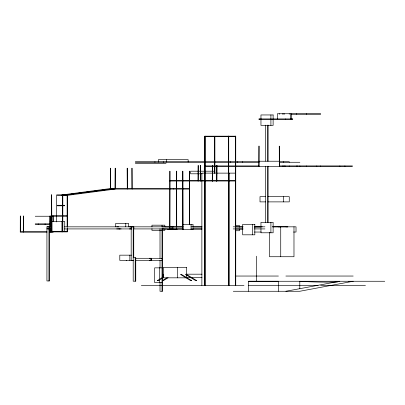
<?xml version="1.0" encoding="UTF-8"?>
<svg xmlns="http://www.w3.org/2000/svg" width="405" height="405" viewBox="0 0 405 405"><rect width="100%" height="100%" fill="white"/><g stroke="black" fill="none" stroke-linecap="round" stroke-linejoin="round"><path stroke-width="0.61" d="M64.481 194.84L57.196 194.84L57.196 195.362L67.392 195.362L115.162 189.079L115.162 168.202M256.421 281.252L256.421 256.203M50.676 226.846L46.95 226.846L46.945 228.931L50.681 228.931M48.954 228.936L48.959 226.846L46.95 226.846M133.817 228.931L133.822 226.846L131.812 226.84M149.334 260.38L162.577 260.4L162.582 258.314L149.339 258.294L151.348 258.299L151.343 260.385L150.797 260.385L150.792 258.299L151.354 258.294L151.354 260.38L135.594 260.38M163.605 276.772L157.241 280.655L158.304 280.655L163.61 277.42M167.057 277.744L162.284 280.655L163.347 280.655L168.121 277.744M285.879 291.266L339.79 281.262M62.734 195.362L110.271 189.079L189.636 189.079M65.519 194.84L115.162 188.558M49.977 226.84L49.42 226.846L50.428 226.846M133.25 260.319L131.185 260.319L131.185 226.846L131.741 226.84M49.982 228.926L49.42 228.931L50.422 228.931M126.208 260.385L126.765 260.38M118.948 228.921L119.688 228.916M172.626 226.957L171.654 226.962L173.497 226.967M171.654 229.048L172.631 229.048M163.696 226.906L162.02 226.911L162.02 225.18M162.02 228.997L163.701 228.992L162.511 228.992M291.21 114.256L320.689 114.256L320.689 113.734L277.379 113.734L277.379 118.918M204.869 136.698L235.75 136.698M259.058 146.094L258.906 166.445M258.906 161.225L279.46 161.225M259.154 161.747L135.331 161.747L135.331 162.268L259.154 162.268M279.288 161.747L289.261 161.747L289.261 162.268M279.288 162.268L299.862 162.268M135.331 163.534L166.02 163.534M200.566 165.361L200.718 181.02M204.869 165.923L259.073 165.923M279.415 165.923L352.416 165.923L352.416 166.445L204.869 166.445M110.474 168.202L110.327 189.079M115.273 168.202L115.121 188.558M127.16 168.202L127.312 188.558M131.959 168.202L132.167 189.079M169.963 171.194L169.811 229.594M176.57 171.194L176.57 227.083L176.722 171.194M189.484 171.194L189.484 224.567L189.636 171.194M214.68 171.194L190.649 171.194L190.649 173.801L202.151 173.801M235.609 173.127L201.867 173.127L201.867 285.388M169.811 180.498L228.678 180.498M229.265 180.498L235.75 180.498M169.811 181.02L228.678 181.02M229.265 181.02L235.75 181.02M189.636 188.558L110.271 188.558L62.734 194.84L62.734 231.893M56.497 194.84L56.386 221.925M265.624 196.663L260.005 196.663L260.005 201.882L265.624 201.882M268.09 196.663L289.261 196.663L289.261 201.882L268.09 201.882M51.658 215.713L67.392 215.713M23.399 216.022L23.252 232.202M50.007 216.022L50.007 227.296L50.159 216.022M52.994 216.022L53.146 221.662M35.245 216.24L67.392 216.24M50.119 221.454L64.734 221.454L64.734 231.28M50.463 223.854L35.245 223.854L35.245 224.375L50.463 224.375M235.219 225.519L239.487 225.519L239.487 227.261M254.416 226.825L262.298 226.825M272.616 226.825L296.014 226.825L296.014 232.045L293.554 232.045M64.446 226.84L183.161 226.83M190.988 226.835L201.958 226.83M233.204 226.835L243.081 226.835M254.264 226.83L264.941 226.83M272.474 226.83L287.904 226.83L285.839 226.825M164.8 226.967L183.009 226.962M192.815 226.957L201.938 226.962M236.009 226.962L242.949 226.962M254.305 226.962L261.245 226.962M64.446 228.926L131.625 228.916M133.402 228.921L183.166 228.916M190.993 228.921L201.958 228.916M233.209 228.921L243.081 228.921M254.259 228.916L264.936 228.916M164.8 229.053L183.009 229.048M192.82 229.048L201.938 229.048M236.009 229.048L242.949 229.048M167.609 229.594L177.188 229.594M235.219 230.739L239.487 230.739L239.487 229.002M51.658 231.371L67.392 231.371M20.25 231.68L47.005 231.68M50.007 231.68L50.007 228.552L50.159 231.68M50.119 231.893L67.392 231.893L67.392 228.855M254.416 232.045L261.215 232.045M47.005 232.202L20.25 232.202L20.29 216.022M49.41 232.202L53.146 232.202L53.146 231.68M131.519 255.165L119.784 255.165L119.784 260.385L133.701 260.38M133.194 257.707L135.761 257.707L135.761 281.192L133.194 281.192L133.194 226.846M135.589 258.294L151.354 258.294M162.582 267.847L154.675 267.847L154.675 282.594L162.582 282.594M186.032 274.19L202.029 274.19M235.194 276.043L278.407 276.043M285.879 276.043L353.175 276.043M186.391 277.324L202.029 277.324M248.589 281.262L384.75 281.262M141.335 285.388L243.987 285.388M248.589 285.388L318.067 285.388M320.689 285.388L365.437 285.388M233.3 291.266L299.806 291.266L353.175 281.262A531.319 468.337 90 0 1 348.173 281.556M278.103 226.825L280.64 226.83M129.337 226.84L131.352 226.846M116.665 226.835L118.68 226.84M116.665 228.921L118.675 228.926M119.136 228.921L121.146 228.926M129.337 228.926L131.347 228.931M171.649 229.048L173.497 229.053M161.58 258.309L162.582 258.314M131.185 226.846L131.185 228.931M344.893 165.923L344.893 166.445M339.856 165.923L339.856 166.445M320.689 165.923L320.689 166.445M316.801 165.923L316.801 166.445M306.529 113.734L306.529 114.256M306.529 165.923L306.529 166.445M299.862 165.923L299.862 166.445M299.806 288.765L299.806 281.262A531.319 468.337 90 0 0 337.608 281.976M297.523 165.923L297.523 166.445M296.718 113.734L296.718 114.256M296.718 165.923L296.718 166.445M293.979 226.825L293.979 256.729L269.497 256.729L269.497 232.435M291.701 113.734L291.701 119.44M290.461 113.734L290.461 119.44M289.231 113.734L289.231 114.256M289.231 165.923L289.231 166.445M285.667 118.918L285.667 119.44M285.13 165.923L285.13 166.445M284.553 113.734L284.553 114.256M284.553 165.923L284.553 166.445M283.647 161.747L283.647 162.268M283.647 196.663L283.647 201.882M283.465 113.734L283.465 114.256M283.465 165.923L283.465 166.445M282.649 113.734L282.649 114.256M282.649 165.923L282.649 166.445M280.731 226.825L280.731 256.729M279.46 113.734L279.46 114.256M279.46 166.445L279.268 146.094L279.313 166.445M278.407 291.266L278.407 281.262L248.589 281.247L248.589 291.266M270.91 114.954L270.91 125.393M270.91 222.345L270.91 232.784M268.115 125.125L268.115 161.129M268.115 166.187L268.115 222.411M267.553 125.125L267.553 161.129M267.553 166.187L267.553 222.411M265.543 125.125L265.543 161.129M265.543 166.187L265.543 222.411M261.033 118.918L261.033 119.44M260.962 227.261L260.962 222.345L273.122 222.345L273.122 232.784L260.962 232.784L260.962 228.486M259.529 118.918L259.529 119.44M258.947 146.094L258.947 166.445M252.614 224.375L252.614 234.814M242.625 161.747L242.625 162.268M237.755 161.747L237.755 162.268M235.75 227.22L235.75 136.176L204.869 136.176L204.869 285.388M235.75 228.486L235.75 285.388M235.69 136.176L235.69 227.22M235.69 228.486L235.69 285.388M235.609 136.176L235.548 227.22M235.609 228.486L235.609 285.388M230.607 161.747L230.607 162.268M229.225 173.127L229.225 285.388M228.739 136.176L228.739 285.388M228.678 136.176L228.678 285.388M228.597 136.176L228.597 285.388M228.531 136.176L228.531 285.388M216.857 181.02L216.857 165.361L216.645 181.02M216.781 165.361L216.781 181.02M216.721 165.361L216.721 181.02M214.822 136.809L214.822 172.844M214.761 136.809L214.761 172.844M214.68 136.809L214.68 173.279M214.615 136.809L214.615 172.844M212.61 171.194L212.61 173.279M212.463 181.02L212.463 165.361L212.25 181.02M212.387 165.361L212.387 181.02M212.326 165.361L212.326 181.02M205.072 136.176L205.011 285.388M204.93 136.176L204.93 285.388M200.677 165.361L200.677 181.02M198.222 181.02L198.182 165.361L198.03 181.02M193.048 227.276L193.048 224.375L182.498 224.375L182.498 229.594L193.048 229.594L193.048 228.435M191.069 224.375L191.069 229.594M189.591 171.194L189.636 224.567M188.153 162.066L188.153 159.661L158.375 159.661L158.375 162.066M182.918 229.594L182.726 171.194L182.766 229.594M182.878 171.194L182.878 229.594M177.486 267.386L177.486 277.825M176.676 171.194L176.722 227.083M176.676 228.339L176.722 229.594M173.659 188.558L173.659 189.079M169.852 171.194L169.852 229.594M166.47 159.661L166.47 162.066M164.815 226.916L164.815 225.18L151.966 225.18L151.966 226.916M164.815 228.658L164.815 230.399L151.966 230.399L151.966 228.658M163.559 161.747L163.559 162.268M163.25 274.19L163.25 277.324M162.582 228.805L162.582 291.266L160.01 291.266L160.01 282.432M162.02 228.658L162.02 291.266M160.01 228.805L160.01 258.456M160.01 260.349L160.01 267.923M159.702 267.847L159.702 282.594M154.933 161.747L154.933 162.268M135.204 257.707L135.204 281.192M133.751 226.846L133.751 257.793M132 168.202L131.959 188.558M129.843 255.165L129.843 260.385M128.572 226.825L128.572 223.347L115.724 223.347L115.724 226.825M127.266 168.202L127.266 189.079M125.778 223.347L125.778 226.825M110.368 168.202L110.368 188.558M67.392 194.84L67.392 226.962M67.351 194.84L67.351 226.962M67.351 228.855L67.351 231.371M67.24 194.84L67.24 226.962M67.24 228.855L67.24 231.371M67.2 194.84L67.2 226.962M67.2 228.855L67.2 231.371M62.775 194.84L62.775 231.371M62.623 194.84L62.583 231.371M61.94 221.454L61.94 231.893M61.854 194.84L61.854 195.362M58.928 205.279L58.928 205.801M53.106 216.022L53.106 221.662M51.886 221.454L51.886 231.893M51.85 231.371L51.658 194.84L51.658 231.893M51.698 194.84L51.698 231.371M50.119 216.022L50.119 232.202M48.939 228.729L48.939 280.954M45.087 223.854L45.087 224.375M38.222 223.854L38.222 224.375M23.358 216.022L23.399 231.68M20.402 216.022L20.442 231.68M273.122 114.954L260.962 114.954L260.962 125.393L273.122 125.393L273.122 114.954M292.714 118.918L258.906 118.918L258.906 119.44L292.714 119.44L292.714 118.918M64.43 205.279L57.211 205.279L57.211 205.801L64.43 205.801L64.43 205.279M254.826 224.375L242.666 224.375L242.666 234.814L254.826 234.814L254.826 224.375M49.496 228.729L46.929 228.729L46.929 280.954L49.496 280.954L49.496 228.729M186.497 267.386L163.352 267.386L163.352 277.825L186.497 277.825L186.497 267.386M181.637 274.509L180.574 274.509L190.654 280.655L191.717 280.655L181.637 274.509M186.68 274.509L185.617 274.509L195.696 280.655L196.759 280.655L186.68 274.509M176.57 229.594L176.57 228.339L176.529 229.594"/></g></svg>
